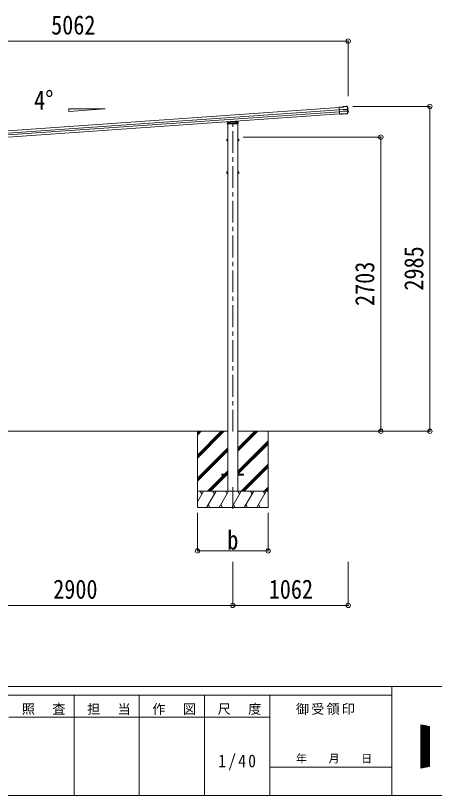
# Model space of a CAD drawing. Units: millimetres at full size, sheet at 1:40. Extents: x -11243 to 11243, y -7760 to 7760.
# Drawn here: x 3664 to 7514, y -7760 to -593 of the extents above; entities that cross this region are included whole.
import ezdxf
from ezdxf.enums import TextEntityAlignment as Align

# ---------------------------------------------------------------- set-up
doc = ezdxf.new("R2010")
doc.units = ezdxf.units.MM
doc.header["$LTSCALE"] = 40
doc.header["$PDMODE"] = 32
doc.header["$PDSIZE"] = 40
doc.linetypes.add('CHAIN1', pattern=[8, 5, -1, 1, -1])
doc.linetypes.add('DASHED1', pattern=[1.8, 1.2, -0.6])
for name, color, linetype, lineweight in [('0-0_0', 7, 'Continuous', 9), ('0-1_本体', 5, 'CHAIN1', 9), ('0-3_ELV2', 4, 'Continuous', 9), ('0-6_OTH_LINE', 6, 'Continuous', 9), ('0-7_SHAPE', 4, 'Continuous', 9), ('F-0_240', 7, 'Continuous', 9)]:
    doc.layers.add(name, color=color, linetype=linetype, lineweight=lineweight)
doc.styles.add('ＭＳ ゴシック', font='')
doc.styles.get('ＭＳ ゴシック').set_extended_font_data('MS Gothic')

msp = doc.modelspace()

# ---------------------------------------------------------------- linework, layer by layer
at = {"layer": '0-0_0'}
for p, q in [((2806.7, -4413.22), (5613.7, -4413.22)), ((5335.2, -4413.22), (5335.2, -5113.22)), ((5335.2, -4632.2), (5554.18, -4413.22)), ((5335.2, -4646.34), (5568.32, -4413.22)), ((5335.2, -4660.48), (5582.46, -4413.22)), ((5335.2, -4448.35), (5370.33, -4413.22)), ((5335.2, -4434.21), (5356.18, -4413.22)), ((5335.2, -4420.07), (5342.04, -4413.22)), ((5706.7, -4597.35), (5890.83, -4413.22)), ((5706.7, -4583.21), (5876.68, -4413.22)), ((5706.7, -4569.07), (5862.54, -4413.22)), ((5706.7, -4413.22), (7137.54, -4413.22)), ((5985.2, -4413.22), (5985.2, -5113.22)), ((5706.7, -4781.2), (5985.2, -4502.7)), ((5335.2, -4844.33), (5613.7, -4565.83)), ((5335.2, -4858.47), (5613.7, -4579.98)), ((5706.7, -4795.34), (5985.2, -4516.84)), ((5707.46, -4808.72), (5985.2, -4530.99)), ((5335.2, -4872.62), (5613.7, -4594.12)), ((5736.8, -4963.22), (5985.2, -4714.83)), ((5750.95, -4963.22), (5985.2, -4728.97)), ((5442.58, -4963.22), (5613.7, -4792.11)), ((5582.94, -4808.72), (5613.7, -4777.96)), ((5765.09, -4963.22), (5985.2, -4743.12)), ((5428.44, -4963.22), (5573.94, -4817.72)), ((5456.72, -4963.22), (5602.22, -4817.72)), ((5948.94, -4963.22), (5985.2, -4926.96)), ((5963.08, -4963.22), (5985.2, -4941.11)), ((5335.2, -4963.22), (5985.2, -4963.22)), ((5335.2, -5060.47), (5391.34, -4963.22)), ((5376.34, -4989.2), (5361.34, -4963.22)), ((5420.21, -5113.22), (5506.81, -4963.22)), ((5491.81, -4989.2), (5476.81, -4963.22)), ((5535.68, -5113.22), (5622.28, -4963.22)), ((5607.28, -4989.2), (5592.28, -4963.22)), ((5651.15, -5113.22), (5737.75, -4963.22)), ((5722.75, -4989.2), (5707.75, -4963.22)), ((5766.62, -5113.22), (5853.22, -4963.22)), ((5838.22, -4989.2), (5823.22, -4963.22)), ((5882.09, -5113.22), (5968.69, -4963.22)), ((5938.69, -4963.22), (5953.69, -4989.2)), ((5977.22, -4963.22), (5985.2, -4955.25)), ((5435.21, -5087.24), (5450.21, -5113.22)), ((5550.68, -5087.24), (5565.68, -5113.22)), ((5666.15, -5087.24), (5681.15, -5113.22)), ((5781.62, -5087.24), (5796.62, -5113.22)), ((5897.09, -5087.24), (5912.09, -5113.22)), ((5335.2, -5113.22), (5985.2, -5113.22))]:
    msp.add_line(p, q, dxfattribs=at)
at = {"layer": '0-1_本体'}
for p, q in [((5660.2, -4415.72), (5660.2, -1555.04)), ((5660.2, -4927.09), (5660.2, -5156.09))]:
    msp.add_line(p, q, dxfattribs=at)
at = {"layer": '0-3_ELV2'}
for p, q in [((6676.49, -1432.89), (6637.19, -1435.64)), ((6689.05, -1427.6), (6676.19, -1428.5)), ((6676.19, -1428.5), (6676.49, -1432.89)), ((6689.16, -1429.1), (6677.79, -1429.9)), ((6678.09, -1434.29), (6677.79, -1429.9)), ((6677.79, -1429.9), (6678.37, -1430.49)), ((6689.17, -1429.13), (6687.86, -1429.22)), ((6687.86, -1429.22), (6688, -1431.19)), ((6688, -1431.19), (6704.96, -1430)), ((6689.16, -1429.1), (6689.05, -1427.6)), ((6689.05, -1427.6), (6689.26, -1428.2)), ((6689.16, -1429.1), (6689.17, -1429.13)), ((6689.17, -1429.13), (6689.2, -1429.6)), ((6703.55, -1428.6), (6689.2, -1429.6)), ((6693.38, -1429.31), (6693.49, -1430.8)), ((6699.47, -1430.38), (6699.37, -1428.89)), ((6703.3, -1427.22), (6703.42, -1426.6)), ((6708.59, -1426.24), (6703.42, -1426.6)), ((6703.55, -1428.6), (6703.52, -1428.13)), ((6704.96, -1430), (6704.82, -1428.04)), ((6637.41, -1438.81), (1774.85, -1778.83)), ((6638.83, -1459.12), (1776.27, -1799.14)), ((6640.04, -1476.36), (1777.47, -1816.38)), ((6641.46, -1496.67), (1778.89, -1836.69)), ((6641.7, -1500.08), (6637.19, -1435.64)), ((6637.29, -1437.14), (6678.09, -1434.29)), ((6638.86, -1459.6), (6711.77, -1454.5)), ((6711.86, -1455.73), (6638.95, -1460.83)), ((6712.83, -1469.6), (6639.92, -1474.7)), ((6640.01, -1475.93), (6712.91, -1470.83)), ((6658.35, -1497.41), (6641.59, -1498.59)), ((6649.15, -1499.16), (6641.67, -1499.69)), ((6658.45, -1498.91), (6641.7, -1500.08)), ((6649.18, -1499.56), (6649.07, -1498.06)), ((6658.35, -1497.41), (6658.52, -1497.03)), ((6658.35, -1497.41), (6658.45, -1498.91)), ((6658.45, -1498.91), (6658.63, -1498.53)), ((6658.52, -1497.03), (6664.51, -1496.61)), ((6658.52, -1497.03), (6658.63, -1498.53)), ((6658.63, -1498.53), (6664.61, -1498.11)), ((6664.51, -1496.61), (6664.73, -1496.97)), ((6711.8, -1493.68), (6664.73, -1496.97)), ((6664.73, -1496.97), (6664.84, -1498.47)), ((6710.98, -1495.24), (6664.84, -1498.47)), ((6678.81, -1434.91), (6678.09, -1434.29)), ((6713.26, -1454.39), (6714.18, -1454.33)), ((6713.63, -1455.72), (6714.14, -1455.68)), ((6713.81, -1470.71), (6714.04, -1470.69)), ((6720.09, -1452.75), (6714.18, -1454.33)), ((6714.18, -1454.33), (6715.32, -1470.66)), ((6714.41, -1470.73), (6715.32, -1470.66)), ((6715.09, -1469.33), (6714.58, -1469.36)), ((6714.84, -1455.52), (6715.76, -1455.46)), ((6715.32, -1470.66), (6721.36, -1471.4)), ((6715.81, -1469.39), (6716.73, -1469.33)), ((5611.26, -1577.65), (5660.2, -1574.23)), ((5611.78, -1569.15), (5660.2, -1565.76)), ((5660.2, -1565.76), (5708.61, -1569.15)), ((5660.2, -1565.76), (5660.2, -1566.7)), ((5660.2, -1574.23), (5709.13, -1577.65)), ((5660.2, -1574.23), (5660.2, -1575.17)), ((5690.01, -1563.23), (5690.3, -1567.87)), ((5709.54, -1570.08), (5710.65, -1588.16)), ((5613.7, -4963.22), (5613.7, -1588.16)), ((5706.7, -4963.22), (5706.7, -1588.16)), ((5605, -1731.46), (5605.58, -1730.45)), ((5605, -1731.46), (5605, -1744.46)), ((5605, -1744.46), (5605.58, -1745.47)), ((5610.5, -1730.45), (5605.58, -1730.45)), ((5610.5, -1734.21), (5605.58, -1734.21)), ((5610.5, -1741.71), (5605.58, -1741.71)), ((5610.5, -1745.47), (5605.58, -1745.47)), ((5610.49, -1738.26), (5612.1, -1738.26)), ((5610.5, -1730.25), (5610.5, -1745.27)), ((5612.1, -1730.71), (5610.5, -1730.71)), ((5610.5, -1737.26), (5612.1, -1737.26)), ((5610.5, -1744.81), (5612.1, -1744.81)), ((5708.3, -1730.71), (5709.9, -1730.71)), ((5709.9, -1737.26), (5708.3, -1737.26)), ((5709.9, -1738.26), (5708.3, -1738.26)), ((5709.9, -1744.81), (5708.3, -1744.81)), ((5709.9, -1730.25), (5709.9, -1745.27)), ((5709.9, -1730.25), (5714.81, -1730.25)), ((5709.9, -1734.01), (5714.81, -1734.01)), ((5709.9, -1741.51), (5714.81, -1741.51)), ((5709.9, -1745.27), (5714.81, -1745.27)), ((5715.4, -1731.26), (5714.81, -1730.25)), ((5715.4, -1744.26), (5714.81, -1745.27)), ((5715.4, -1731.26), (5715.4, -1744.26)), ((5605, -2031.46), (5605.58, -2030.45)), ((5605, -2031.46), (5605, -2044.46)), ((5605, -2044.46), (5605.58, -2045.47)), ((5610.5, -2030.45), (5605.58, -2030.45)), ((5610.5, -2034.21), (5605.58, -2034.21)), ((5610.5, -2041.71), (5605.58, -2041.71)), ((5610.5, -2045.47), (5605.58, -2045.47)), ((5610.49, -2038.26), (5612.1, -2038.26)), ((5610.5, -2030.25), (5610.5, -2045.27)), ((5612.1, -2030.71), (5610.5, -2030.71)), ((5610.5, -2037.26), (5612.1, -2037.26)), ((5610.5, -2044.81), (5612.1, -2044.81)), ((5708.3, -2030.71), (5709.9, -2030.71)), ((5709.9, -2037.26), (5708.3, -2037.26)), ((5709.9, -2038.26), (5708.3, -2038.26)), ((5709.9, -2044.81), (5708.3, -2044.81)), ((5709.9, -2030.25), (5709.9, -2045.27)), ((5709.9, -2030.25), (5714.81, -2030.25)), ((5709.9, -2034.01), (5714.81, -2034.01)), ((5709.9, -2041.51), (5714.81, -2041.51)), ((5709.9, -2045.27), (5714.81, -2045.27)), ((5715.4, -2031.26), (5714.81, -2030.25)), ((5715.4, -2044.26), (5714.81, -2045.27)), ((5715.4, -2031.26), (5715.4, -2044.26)), ((5560.2, -4808.72), (5613.7, -4808.72)), ((5760.2, -4808.72), (5706.7, -4808.72))]:
    msp.add_line(p, q, dxfattribs=at)
at = {"layer": '0-3_ELV2', "linetype": 'DASHED1'}
for p, q in [((5613.8, -1571.01), (5612.75, -1588.16)), ((5660.2, -1576.24), (5613.28, -1579.52)), ((5660.2, -1567.77), (5613.8, -1571.01)), ((5617, -1570.79), (5617, -1584.43)), ((5618.2, -1570.7), (5618.2, -1586.16)), ((5629.44, -1578.6), (5630.12, -1567.41)), ((5632.13, -1567.27), (5630.86, -1588.16)), ((5706.59, -1571.01), (5660.2, -1567.77)), ((5707.11, -1579.52), (5660.2, -1576.24)), ((5688.02, -1563.37), (5689.53, -1588.16)), ((5690.3, -1567.87), (5690.95, -1578.6)), ((5702.2, -1570.7), (5702.2, -1586.16)), ((5703.4, -1570.79), (5703.4, -1584.43)), ((5707.64, -1588.16), (5706.59, -1571.01)), ((5611.33, -1577.66), (5709.06, -1577.66)), ((5613.22, -1580.46), (5618.2, -1580.46)), ((5613.27, -1579.66), (5707.12, -1579.66)), ((5617, -1584.43), (5618, -1586.16)), ((5702.4, -1586.16), (5618, -1586.16)), ((5619.7, -1579.07), (5619.7, -1586.16)), ((5622.8, -1579.66), (5622.8, -1586.16)), ((5622.92, -1579.66), (5622.92, -1586.16)), ((5623.2, -1578.82), (5623.2, -1586.16)), ((5623.2, -1584.43), (5626.2, -1584.43)), ((5626.2, -1578.61), (5626.2, -1586.16)), ((5634.2, -1577.66), (5634.2, -1579.66)), ((5638.7, -1580.46), (5638.7, -1577.74)), ((5640.2, -1580.46), (5638.7, -1580.46)), ((5640.2, -1577.63), (5640.2, -1580.46)), ((5680.2, -1580.46), (5680.2, -1577.63)), ((5680.2, -1580.46), (5681.7, -1580.46)), ((5681.7, -1577.74), (5681.7, -1580.46)), ((5686.2, -1579.66), (5686.2, -1577.66)), ((5694.2, -1578.61), (5694.2, -1586.16)), ((5694.2, -1584.43), (5697.2, -1584.43)), ((5697.2, -1578.82), (5697.2, -1586.16)), ((5697.47, -1579.66), (5697.47, -1586.16)), ((5697.6, -1579.66), (5697.6, -1586.16)), ((5700.7, -1579.07), (5700.7, -1586.16)), ((5702.2, -1580.46), (5707.17, -1580.46)), ((5702.4, -1586.16), (5703.4, -1584.43))]:
    msp.add_line(p, q, dxfattribs=at)
at = {"layer": '0-3_ELV2'}
for points in [[(6709.02, -1427.71), (6703.52, -1428.1), (6703.42, -1426.6)], [(6704.82, -1428.04), (6703.52, -1428.13), (6703.52, -1428.1)], [(6710.17, -1428.37), (6715.69, -1439.59), (6720.93, -1450.96)], [(6664.51, -1496.61), (6664.61, -1498.11), (6664.84, -1498.47)], [(6722.37, -1473.27), (6717.2, -1483.53), (6711.8, -1493.68)], [(6720.48, -1454.2), (6715.76, -1455.46), (6716.73, -1469.33), (6721.54, -1469.92)], [(5710.65, -1588.16), (5609.75, -1588.16), (5610.85, -1570.08)], [(5613.7, -1729.26), (5612.1, -1729.26), (5612.1, -1746.26), (5613.7, -1746.26)], [(5706.7, -1729.26), (5708.3, -1729.26), (5708.3, -1746.26), (5706.7, -1746.26)], [(5613.7, -2029.26), (5612.1, -2029.26), (5612.1, -2046.26), (5613.7, -2046.26)], [(5706.7, -2029.26), (5708.3, -2029.26), (5708.3, -2046.26), (5706.7, -2046.26)], [(5560.2, -4808.72), (5560.2, -4817.72), (5613.7, -4817.72)], [(5760.2, -4808.72), (5760.2, -4817.72), (5706.7, -4817.72)]]:
    msp.add_lwpolyline(points, dxfattribs=at)
for centre, radius, start, end in [((6708.82, -1429.42), 3.19, 26.86597, 94.02466), ((6709.11, -1428.91), 1.2, 26.89869, 94.02902), ((6263.83, -1654.8), 502, 24.03393, 26.8619), ((6710.76, -1492.05), 3.19, 273.987, 331.41712), ((6272.75, -1253.39), 502, 331.41438, 333.93986), ((6719.75, -1451.49), 1.3, 285.12702, 24.10936), ((6719.75, -1451.49), 2.8, 285, 24.03393), ((6721.2, -1472.7), 1.3, 333.87402, 82.86161), ((6721.2, -1472.69), 2.8, 333.93986, 83), ((5611.85, -1570.14), 1, 94, 176.5), ((5708.54, -1570.14), 1, 3.5, 86), ((5611.33, -1578.65), 1, 94, 176.5), ((5709.06, -1578.65), 1, 3.5, 86), ((5617.41, -1737.96), 12.42, 162.41205, 197.58795), ((5608.32, -1732.33), 3.32, 145.61575, 214.38425), ((5608.32, -1743.59), 3.32, 145.61575, 214.38425), ((5712.07, -1732.13), 3.32, 325.61575, 34.38425), ((5712.07, -1743.39), 3.32, 325.61575, 34.38425), ((5702.98, -1737.76), 12.42, 342.41205, 17.58795), ((5617.41, -2037.96), 12.42, 162.41205, 197.58795), ((5608.32, -2032.33), 3.32, 145.61575, 214.38425), ((5608.32, -2043.59), 3.32, 145.61575, 214.38425), ((5712.07, -2032.13), 3.32, 325.61575, 34.38425), ((5712.07, -2043.39), 3.32, 325.61575, 34.38425), ((5702.98, -2037.76), 12.42, 342.41205, 17.58795)]:
    msp.add_arc(centre, radius, start, end, dxfattribs=at)
at = {"layer": '0-3_ELV2', "linetype": 'DASHED1'}
for centre, start, end in [((5611.33, -1578.66), 90, 176.5), ((5709.06, -1578.66), 3.5, 90)]:
    msp.add_arc(centre, 1, start, end, dxfattribs=at)
at = {"layer": '0-3_ELV2'}
for centre, major_axis, ratio, start_param, end_param in [((6678.45, -1431.68), (-0.08, 1.2), 0.052408, 5.1044164, 6.2220988), ((6667.63, -1623.67), (-34.91, 499.28), 0.052408, 5.0964197, 5.1044164), ((6689.48, -1431.39), (-0.22, 3.19), 0.016053, 5.3122341, 6.2220988), ((6703.53, -1430.41), (-0.22, 3.19), 0.016053, 0.0610865, 0.9709512), ((6711.79, -1454.79), (1.5, 0.1), 0.19438, 0.8222243, 1.5707963), ((6711.9, -1456.31), (2.99, 0.21), 0.19438, 0.9410649, 1.5707963), ((6711.79, -1454.79), (1.48, 0.4), 0.014741, 0.0756738, 0.8193583), ((6712.79, -1469.02), (2.99, 0.21), 0.19438, 4.712389, 5.3421204), ((6712.89, -1470.54), (1.5, 0.1), 0.19438, 4.712389, 5.3570179), ((6712.89, -1470.54), (1.52, -0.19), 0.014741, 5.567803, 6.2075115), ((6711.9, -1456.32), (2.95, 0.79), 0.014741, 0.0756738, 0.7041788), ((6712.79, -1469.01), (3.03, -0.37), 0.014741, 5.5790065, 6.2075115)]:
    msp.add_ellipse(centre, major_axis=major_axis, ratio=ratio, start_param=start_param, end_param=end_param, dxfattribs=at)
at = {"layer": '0-6_OTH_LINE'}
for p, q in [((6721.98, -828.14), (1660.14, -828.14)), ((6721.98, -828.14), (6721.98, -1333.11)), ((7472.91, -1428.14), (6763.97, -1428.14)), ((7472.91, -4413.22), (7472.91, -1428.14)), ((7021.91, -1710.46), (5756.7, -1710.46)), ((7021.91, -1710.46), (7021.91, -4413.22)), ((7472.91, -4413.22), (5756.7, -4413.22)), ((7021.91, -4413.22), (6763.97, -4413.22)), ((5335.2, -5513.21), (5335.2, -5163.23)), ((5985.2, -5513.21), (5985.2, -5163.23)), ((5335.2, -5513.21), (5985.2, -5513.21)), ((5660.1, -6013.23), (5660.1, -5613.23)), ((6722.1, -6013.23), (6722.1, -5613.23)), ((2760.1, -6013.23), (5660.1, -6013.23)), ((5660.1, -6013.23), (6722.1, -6013.23))]:
    msp.add_line(p, q, dxfattribs=at)
for p in [(6721.98, -828.14), (7472.91, -1428.14), (7021.91, -1710.46), (7021.91, -4413.22), (7472.91, -4413.22), (5335.2, -5513.21), (5985.2, -5513.21), (5660.1, -6013.23), (6722.1, -6013.23)]:
    msp.add_point(p, dxfattribs=at)
at = {"layer": '0-7_SHAPE'}
for p, q in [((4152.94, -1449.76), (4488.94, -1449.76)), ((4152.94, -1473.26), (4152.94, -1449.76)), ((4488.94, -1449.76), (4152.94, -1473.26))]:
    msp.add_line(p, q, dxfattribs=at)
at = {"layer": 'F-0_240', "color": 5}
for p, q in [((-11242.74, -6760), (10677.26, -6760)), ((7121.58, -6760), (7121.58, -7760)), ((-11242.74, -6840), (7121.58, -6840)), ((4201.58, -6840), (4201.58, -7760)), ((4801.58, -6840), (4801.58, -7760)), ((5401.58, -6840), (5401.58, -7760)), ((6001.58, -6840), (6001.58, -7760)), ((3601.58, -7040), (6001.58, -7040)), ((6001.58, -7500), (7121.58, -7500)), ((-11242.74, -7760), (10677.26, -7760))]:
    msp.add_line(p, q, dxfattribs=at)
at = {"layer": 'F-0_240'}
for p, q in [((7388.19, -7110.13), (7468.19, -7126.8)), ((7388.19, -7110.13), (7388.19, -7510.13)), ((7388.19, -7113.9), (7406.26, -7113.9)), ((7388.19, -7117.9), (7425.46, -7117.9)), ((7388.19, -7121.9), (7444.66, -7121.9)), ((7388.19, -7125.9), (7463.86, -7125.9)), ((7388.19, -7129.9), (7468.19, -7129.9)), ((7388.19, -7133.9), (7468.19, -7133.9)), ((7388.19, -7137.9), (7468.19, -7137.9)), ((7388.19, -7141.9), (7468.19, -7141.9)), ((7388.19, -7145.9), (7468.19, -7145.9)), ((7388.19, -7149.9), (7468.19, -7149.9)), ((7388.19, -7153.9), (7468.19, -7153.9)), ((7388.19, -7157.9), (7468.19, -7157.9)), ((7388.19, -7161.9), (7468.19, -7161.9)), ((7388.19, -7165.9), (7468.19, -7165.9)), ((7390.57, -7509.64), (7390.57, -7110.63)), ((7394.57, -7508.81), (7394.57, -7111.46)), ((7398.57, -7507.97), (7398.57, -7112.29)), ((7402.57, -7507.14), (7402.57, -7113.13)), ((7406.57, -7506.31), (7406.57, -7113.96)), ((7410.57, -7505.47), (7410.57, -7114.79)), ((7414.57, -7504.64), (7414.57, -7115.63)), ((7418.57, -7503.81), (7418.57, -7116.46)), ((7422.57, -7502.97), (7422.57, -7117.29)), ((7426.57, -7502.14), (7426.57, -7118.13)), ((7430.57, -7501.31), (7430.57, -7118.96)), ((7434.57, -7500.47), (7434.57, -7119.79)), ((7438.57, -7499.64), (7438.57, -7120.63)), ((7442.57, -7498.81), (7442.57, -7121.46)), ((7446.57, -7497.97), (7446.57, -7122.29)), ((7450.57, -7497.14), (7450.57, -7123.13)), ((7454.57, -7496.31), (7454.57, -7123.96)), ((7458.57, -7495.47), (7458.57, -7124.79)), ((7462.57, -7494.64), (7462.57, -7125.63)), ((7466.57, -7493.81), (7466.57, -7126.46)), ((7468.19, -7126.8), (7468.19, -7493.47)), ((7388.19, -7169.9), (7468.19, -7169.9)), ((7388.19, -7173.9), (7468.19, -7173.9)), ((7388.19, -7177.9), (7468.19, -7177.9)), ((7388.19, -7181.9), (7468.19, -7181.9)), ((7388.19, -7185.9), (7468.19, -7185.9)), ((7388.19, -7189.9), (7468.19, -7189.9)), ((7388.19, -7193.9), (7468.19, -7193.9)), ((7388.19, -7197.9), (7468.19, -7197.9)), ((7388.19, -7201.9), (7468.19, -7201.9)), ((7388.19, -7205.9), (7468.19, -7205.9)), ((7388.19, -7209.9), (7468.19, -7209.9)), ((7388.19, -7213.9), (7468.19, -7213.9)), ((7388.19, -7217.9), (7468.19, -7217.9)), ((7388.19, -7221.9), (7468.19, -7221.9)), ((7388.19, -7225.9), (7468.19, -7225.9)), ((7388.19, -7229.9), (7468.19, -7229.9)), ((7388.19, -7233.9), (7468.19, -7233.9)), ((7388.19, -7237.9), (7468.19, -7237.9)), ((7388.19, -7241.9), (7468.19, -7241.9)), ((7388.19, -7245.9), (7468.19, -7245.9)), ((7388.19, -7249.9), (7468.19, -7249.9)), ((7388.19, -7253.9), (7468.19, -7253.9)), ((7388.19, -7257.9), (7468.19, -7257.9)), ((7388.19, -7261.9), (7468.19, -7261.9)), ((7388.19, -7265.9), (7468.19, -7265.9)), ((7388.19, -7269.9), (7468.19, -7269.9)), ((7388.19, -7273.9), (7468.19, -7273.9)), ((7388.19, -7277.9), (7468.19, -7277.9)), ((7388.19, -7281.9), (7468.19, -7281.9)), ((7388.19, -7285.9), (7468.19, -7285.9)), ((7388.19, -7289.9), (7468.19, -7289.9)), ((7388.19, -7293.9), (7468.19, -7293.9)), ((7388.19, -7297.9), (7468.19, -7297.9)), ((7388.19, -7301.9), (7468.19, -7301.9)), ((7388.19, -7305.9), (7468.19, -7305.9)), ((7388.19, -7309.9), (7468.19, -7309.9)), ((7388.19, -7313.9), (7468.19, -7313.9)), ((7388.19, -7317.9), (7468.19, -7317.9)), ((7388.19, -7321.9), (7468.19, -7321.9)), ((7388.19, -7325.9), (7468.19, -7325.9)), ((7388.19, -7329.9), (7468.19, -7329.9)), ((7388.19, -7333.9), (7468.19, -7333.9)), ((7388.19, -7337.9), (7468.19, -7337.9)), ((7388.19, -7341.9), (7468.19, -7341.9)), ((7388.19, -7345.9), (7468.19, -7345.9)), ((7388.19, -7349.9), (7468.19, -7349.9)), ((7388.19, -7353.9), (7468.19, -7353.9)), ((7388.19, -7357.9), (7468.19, -7357.9)), ((7388.19, -7361.9), (7468.19, -7361.9)), ((7388.19, -7365.9), (7468.19, -7365.9)), ((7388.19, -7369.9), (7468.19, -7369.9)), ((7388.19, -7373.9), (7468.19, -7373.9)), ((7388.19, -7377.9), (7468.19, -7377.9)), ((7388.19, -7381.9), (7468.19, -7381.9)), ((7388.19, -7385.9), (7468.19, -7385.9)), ((7388.19, -7389.9), (7468.19, -7389.9)), ((7388.19, -7393.9), (7468.19, -7393.9)), ((7388.19, -7397.9), (7468.19, -7397.9)), ((7388.19, -7401.9), (7468.19, -7401.9)), ((7388.19, -7405.9), (7468.19, -7405.9)), ((7388.19, -7409.9), (7468.19, -7409.9)), ((7388.19, -7413.9), (7468.19, -7413.9)), ((7388.19, -7417.9), (7468.19, -7417.9)), ((7388.19, -7421.9), (7468.19, -7421.9)), ((7388.19, -7425.9), (7468.19, -7425.9)), ((7388.19, -7429.9), (7468.19, -7429.9)), ((7388.19, -7433.9), (7468.19, -7433.9)), ((7388.19, -7437.9), (7468.19, -7437.9)), ((7388.19, -7441.9), (7468.19, -7441.9)), ((7388.19, -7445.9), (7468.19, -7445.9)), ((7388.19, -7449.9), (7468.19, -7449.9)), ((7388.19, -7453.9), (7468.19, -7453.9)), ((7388.19, -7457.9), (7468.19, -7457.9)), ((7388.19, -7461.9), (7468.19, -7461.9)), ((7388.19, -7465.9), (7468.19, -7465.9)), ((7388.19, -7469.9), (7468.19, -7469.9)), ((7388.19, -7473.9), (7468.19, -7473.9)), ((7388.19, -7477.9), (7468.19, -7477.9)), ((7388.19, -7481.9), (7468.19, -7481.9)), ((7388.19, -7485.9), (7468.19, -7485.9)), ((7388.19, -7489.9), (7468.19, -7489.9)), ((7468.19, -7493.47), (7388.19, -7510.13)), ((7388.19, -7493.9), (7466.13, -7493.9)), ((7388.19, -7497.9), (7446.93, -7497.9)), ((7388.19, -7501.9), (7427.73, -7501.9)), ((7388.19, -7505.9), (7408.53, -7505.9)), ((7388.19, -7509.9), (7389.33, -7509.9))]:
    msp.add_line(p, q, dxfattribs=at)

# ---------------------------------------------------------------- texts
at = {"layer": '0-6_OTH_LINE', "color": 7, "style": 'ＭＳ ゴシック', "width": 0.85}
for s, p in [('5062', (3991.06, -820.14)), ('b', (5610.2, -5553.21)), ('2900', (4010.1, -6005.23)), ('1062', (5991.1, -6005.23))]:
    msp.add_text(s, height=176, dxfattribs=at).set_placement(p, align=Align.BOTTOM_LEFT)
for s, p in [('2985', (7464.91, -3120.68)), ('2703', (7013.91, -3261.84))]:
    msp.add_text(s, height=176, rotation=90, dxfattribs=at).set_placement(p, align=Align.BOTTOM_LEFT)
at = {"layer": '0-7_SHAPE', "color": 7, "style": 'ＭＳ ゴシック', "width": 0.85}
msp.add_text('4°', height=176, dxfattribs=at).set_placement((3834.65, -1510.98), align=Align.BOTTOM_LEFT)
at = {"layer": 'F-0_240', "style": 'ＭＳ ゴシック'}
msp.add_text('年\u3000\u3000月\u3000\u3000日', height=73.31, dxfattribs=at).set_placement((6241.58, -7480), align=Align.BOTTOM_LEFT)
at = {"layer": 'F-0_240', "attachment_point": 7, "style": 'ＭＳ ゴシック'}
for s, insert, char_height in [('\\T1.17;照\u3000査', (3721.58, -7020), 87.98), ('\\T1.17;担\u3000当', (4321.58, -7020), 87.98), ('\\T1.17;作\u3000図', (4921.58, -7020), 87.98), ('\\T1.17;尺\u3000度', (5521.58, -7020), 87.98), ('\\T1.17;御受領印', (6241.58, -7020), 87.98), ('\\T1.28;\\W0.9;1/40', (5526.58, -7530), 117.3)]:
    msp.add_mtext(s, dxfattribs=dict(at, insert=insert, char_height=char_height))

doc.saveas('drawing.dxf')
